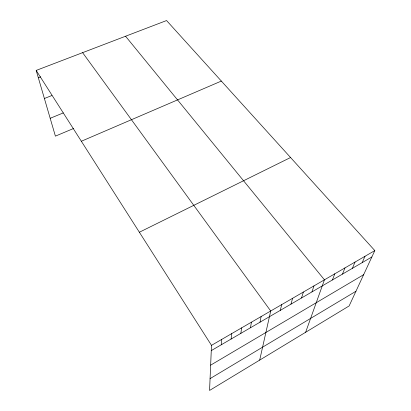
<?xml version="1.0" encoding="UTF-8"?>
<svg xmlns="http://www.w3.org/2000/svg" width="411" height="411" viewBox="0 0 411 411"><rect width="100%" height="100%" fill="white"/><g stroke="black" fill="none" stroke-linecap="round" stroke-linejoin="round"><path stroke-width="0.62" d="M36.183 70.42L211.49 345.348L209.569 390.45L349.139 305.938L374.817 250.592L166.563 20.55L36.183 70.42L55.403 136.139L73.692 128.438M221.236 344.798L221.647 339.45M231.095 339.049L231.691 333.624M240.841 333.367L241.617 327.87M250.479 327.747L251.424 322.178M260.009 322.193L261.124 316.552M259.685 360.103L270.71 310.988L82.611 52.659M280.266 310.377L281.74 304.592M290.967 304.14L292.622 298.278M301.53 297.98L303.364 292.046M311.959 291.897L313.968 285.892M305.635 332.278L324.438 279.819L125.555 36.235M332.427 279.963L334.77 273.829M342.471 274.111L344.973 267.905M352.386 268.326L355.047 262.064M362.178 262.614L364.994 256.294M210.072 378.629L355.941 291.271M210.643 365.158L363.632 274.697M211.264 350.614L371.857 256.973M211.49 345.348L374.817 250.592M139.365 232.236L290.556 157.521M81.347 141.25L221.349 81.07M50.188 118.296L63.289 112.917M44.398 98.506L51.868 95.527M38.336 77.777L40.73 76.852"/></g></svg>
